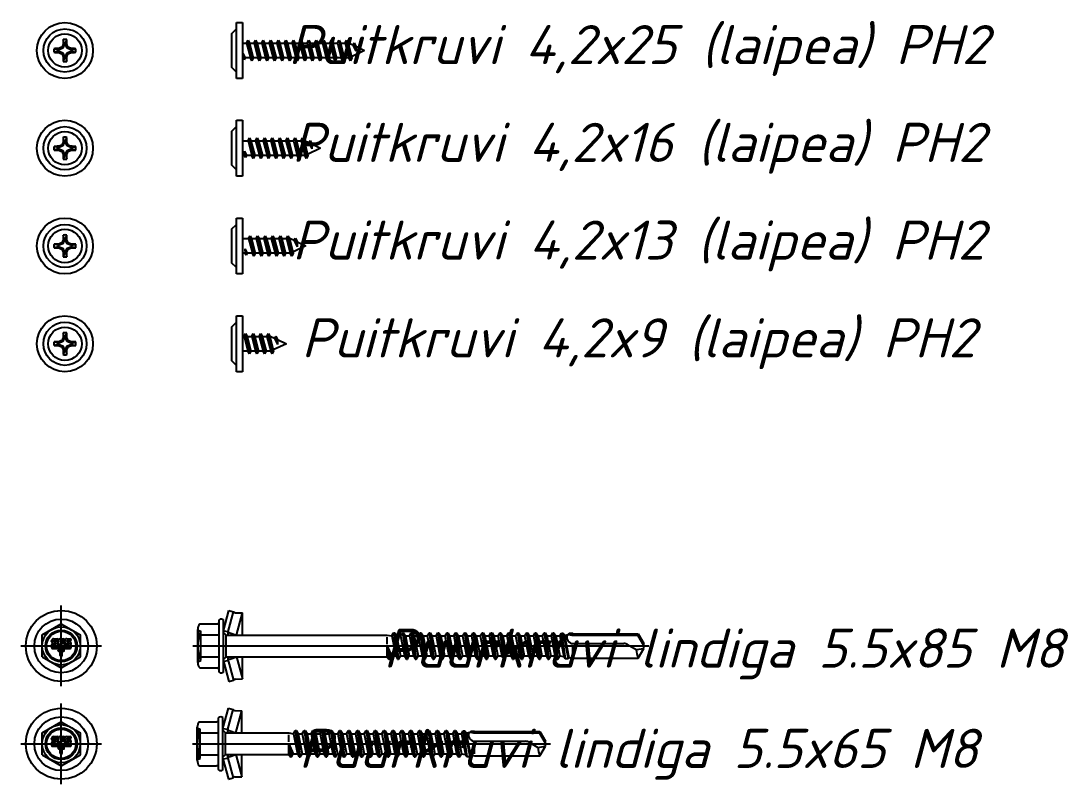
# Model space of a CAD drawing. Header units: millimetres. Extents: x -29692 to 34729, y -8412 to 43293.
# Drawn here: x -16573.2 to -16358.8, y 4057.5 to 4213.7 of the extents above; entities that cross this region are included whole.
import ezdxf

# ---------------------------------------------------------------- set-up
doc = ezdxf.new("R2010")
doc.units = ezdxf.units.MM
doc.layers.add('_0_004_Текст_01', color=7, linetype='Continuous', lineweight=18)
doc.styles.add('Malmerk_DZ_4', font='isocpeui.ttf', dxfattribs={"height": 4})

# ---------------------------------------------------------------- blocks, each defined once
blk = doc.blocks.new('Puurkruvi_lindiga_5.5x65_M8')
at = {"color": 0, "linetype": 'ByBlock', "lineweight": -2}
for p, q in [((0, 3.081652), (1.116905, 7.25)), ((1, 2.95), (2.082831, 6.991181)), ((1.116905, 7.25), (2.082831, 6.991181)), ((2.451882, 6.806118), (3.881704, 6.75)), ((2.669234, 2.225), (3.881704, 6.75)), ((3.881704, 2.197936), (3.881704, 6.75)), ((-4.85, 4.503332), (-1.3, 4.503332)), ((-0.9, -5.281207), (-0.9, 5.281207)), ((0, -5.281207), (0, 5.281207)), ((-5.25, -3.377499), (-5.25, 3.377499)), ((-5.25, 3.25), (-4.65, 3)), ((-4.85, 2.251666), (-1.1, 2.251666)), ((-4.65, -3), (-4.65, 3)), ((0, 3.081652), (1, 2.95)), ((0, -3.081652), (0, 3.081652)), ((0, 2.75), (0.552064, 2.197936)), ((0.552064, -2.197936), (0.552064, 2.197936)), ((0.552064, 2.197936), (13.51, 2.197936)), ((1, 2.197936), (1, 2.95)), ((1.30272, 2.673843), (2.669234, 2.225)), ((2.669234, 2.197936), (2.669234, 2.225)), ((13.51, 2.197936), (14.43763, 2.05)), ((14.43763, 2.05), (14.812908, 2.7)), ((14.812908, 2.7), (15.030133, 2.7)), ((14.812908, 2.7), (15.609867, -2.7)), ((15.030133, 2.7), (15.405411, 2.05)), ((15.030133, 2.7), (15.827092, -2.7)), ((16.24763, 2.05), (16.622908, 2.7)), ((16.622908, 2.7), (17.419867, -2.7)), ((16.622908, 2.7), (16.840133, 2.7)), ((16.840133, 2.7), (17.637092, -2.7)), ((16.840133, 2.7), (17.215411, 2.05)), ((18.05763, 2.05), (18.432908, 2.7)), ((18.432908, 2.7), (18.650133, 2.7)), ((18.432908, 2.7), (19.229867, -2.7)), ((18.650133, 2.7), (19.025411, 2.05)), ((18.650133, 2.7), (19.447092, -2.7)), ((19.86763, 2.05), (20.242908, 2.7)), ((20.242908, 2.7), (21.039867, -2.7)), ((20.242908, 2.7), (20.460133, 2.7)), ((20.460133, 2.7), (21.257092, -2.7)), ((20.460133, 2.7), (20.835411, 2.05)), ((21.67763, 2.05), (22.052908, 2.7)), ((22.052908, 2.7), (22.270133, 2.7)), ((22.052908, 2.7), (22.849867, -2.7)), ((22.270133, 2.7), (22.645411, 2.05)), ((22.270133, 2.7), (23.067092, -2.7)), ((23.48763, 2.05), (23.862908, 2.7)), ((23.862908, 2.7), (24.659867, -2.7)), ((23.862908, 2.7), (24.080133, 2.7)), ((24.080133, 2.7), (24.877092, -2.7)), ((24.080133, 2.7), (24.455411, 2.05)), ((25.29763, 2.05), (25.672908, 2.7)), ((25.672908, 2.7), (25.890133, 2.7)), ((25.672908, 2.7), (26.469867, -2.7)), ((25.890133, 2.7), (26.265411, 2.05)), ((25.890133, 2.7), (26.687092, -2.7)), ((27.10763, 2.05), (27.482908, 2.7)), ((27.482908, 2.7), (28.279867, -2.7)), ((27.482908, 2.7), (27.700133, 2.7)), ((27.700133, 2.7), (28.497092, -2.7)), ((27.700133, 2.7), (28.075411, 2.05)), ((28.91763, 2.05), (29.292908, 2.7)), ((29.292908, 2.7), (29.510133, 2.7)), ((29.292908, 2.7), (30.089867, -2.7)), ((29.510133, 2.7), (29.885411, 2.05)), ((29.510133, 2.7), (30.307092, -2.7)), ((30.72763, 2.05), (31.102908, 2.7)), ((31.102908, 2.7), (31.899867, -2.7)), ((31.102908, 2.7), (31.320133, 2.7)), ((31.320133, 2.7), (32.117092, -2.7)), ((31.320133, 2.7), (31.695411, 2.05)), ((32.53763, 2.05), (32.912908, 2.7)), ((32.912908, 2.7), (33.130133, 2.7)), ((32.912908, 2.7), (33.709867, -2.7)), ((33.130133, 2.7), (33.505411, 2.05)), ((33.130133, 2.7), (33.927092, -2.7)), ((34.34763, 2.05), (34.722908, 2.7)), ((34.722908, 2.7), (35.519867, -2.7)), ((34.722908, 2.7), (34.940133, 2.7)), ((34.940133, 2.7), (35.737092, -2.7)), ((34.940133, 2.7), (35.315411, 2.05)), ((36.15763, 2.05), (36.532908, 2.7)), ((36.532908, 2.7), (36.750133, 2.7)), ((36.532908, 2.7), (37.329867, -2.7)), ((36.750133, 2.7), (37.125411, 2.05)), ((36.750133, 2.7), (37.547092, -2.7)), ((37.96763, 2.05), (38.342908, 2.7)), ((38.342908, 2.7), (39.139867, -2.7)), ((38.342908, 2.7), (38.560133, 2.7)), ((38.560133, 2.7), (39.357092, -2.7)), ((38.560133, 2.7), (38.935411, 2.05)), ((39.77763, 2.05), (40.152908, 2.7)), ((40.152908, 2.7), (40.370133, 2.7)), ((40.152908, 2.7), (40.949867, -2.7)), ((40.370133, 2.7), (40.745411, 2.05)), ((40.370133, 2.7), (41.167092, -2.7)), ((41.58763, 2.05), (41.962908, 2.7)), ((41.962908, 2.7), (42.759867, -2.7)), ((41.962908, 2.7), (42.180133, 2.7)), ((42.180133, 2.7), (42.977092, -2.7)), ((42.180133, 2.7), (42.555411, 2.05)), ((43.39763, 2.05), (43.772908, 2.7)), ((43.772908, 2.7), (43.990133, 2.7)), ((43.772908, 2.7), (44.569867, -2.7)), ((43.990133, 2.7), (44.365411, 2.05)), ((43.990133, 2.7), (44.787092, -2.7)), ((45.20763, 2.05), (45.582908, 2.7)), ((45.582908, 2.7), (46.379867, -2.7)), ((45.582908, 2.7), (45.800133, 2.7)), ((45.800133, 2.7), (46.597092, -2.7)), ((45.800133, 2.7), (46.175411, 2.05)), ((47.01763, 2.05), (47.392908, 2.7)), ((47.392908, 2.7), (47.610133, 2.7)), ((47.392908, 2.7), (48.189867, -2.7)), ((47.610133, 2.7), (47.985411, 2.05)), ((47.610133, 2.7), (48.407092, -2.7)), ((48.826295, 2.056869), (49.16513, 2.64375)), ((49.16513, 2.64375), (49.511491, 2.64375)), ((49.16513, 2.64375), (49.882892, -2.5875)), ((49.511491, 2.64375), (49.765524, 2.203752)), ((49.511491, 2.64375), (50.507338, -2.5875)), ((49.765524, 2.203752), (50.582897, 2.331578)), ((49.765524, 2.203752), (50.649116, -2.341933)), ((50.582897, 2.331578), (50.730654, 2.5875)), ((50.582897, 2.331578), (51.257847, 2.2)), ((50.730654, 2.5875), (51.457847, 2.5875)), ((51.257847, 2.2), (64.700962, 2.2)), ((51.457847, 2.5875), (51.522799, 2.475)), ((51.522799, 2.475), (64.859733, 2.475)), ((64.700962, 2.2), (66, -0.05)), ((64.859733, 2.475), (66, 0.5)), ((-6.25, 0), (67, 0)), ((13.51, 0.4), (13.51, 1.797936)), ((13.51, -2.197936), (13.51, 0)), ((13.51, 0), (14.39237, -2.05)), ((13.51, 0), (14.017092, -2.7)), ((13.51, 0), (13.799867, -2.7)), ((14.43763, 2.05), (15.234589, -2.05)), ((15.405411, 2.05), (16.24763, 2.05)), ((15.405411, 2.05), (16.20237, -2.05)), ((16.24763, 2.05), (17.044589, -2.05)), ((17.215411, 2.05), (18.01237, -2.05)), ((17.215411, 2.05), (18.05763, 2.05)), ((18.05763, 2.05), (18.854589, -2.05)), ((19.025411, 2.05), (19.86763, 2.05)), ((19.025411, 2.05), (19.82237, -2.05)), ((19.86763, 2.05), (20.664589, -2.05)), ((20.835411, 2.05), (21.63237, -2.05)), ((20.835411, 2.05), (21.67763, 2.05)), ((21.67763, 2.05), (22.474589, -2.05)), ((22.645411, 2.05), (23.48763, 2.05)), ((22.645411, 2.05), (23.44237, -2.05)), ((23.48763, 2.05), (24.284589, -2.05)), ((24.455411, 2.05), (25.25237, -2.05)), ((24.455411, 2.05), (25.29763, 2.05)), ((25.29763, 2.05), (26.094589, -2.05)), ((26.265411, 2.05), (27.10763, 2.05)), ((26.265411, 2.05), (27.06237, -2.05)), ((27.10763, 2.05), (27.904589, -2.05)), ((28.075411, 2.05), (28.87237, -2.05)), ((28.075411, 2.05), (28.91763, 2.05)), ((28.91763, 2.05), (29.714589, -2.05)), ((29.885411, 2.05), (30.72763, 2.05)), ((29.885411, 2.05), (30.68237, -2.05)), ((30.72763, 2.05), (31.524589, -2.05)), ((31.695411, 2.05), (32.49237, -2.05)), ((31.695411, 2.05), (32.53763, 2.05)), ((32.53763, 2.05), (33.334589, -2.05)), ((33.505411, 2.05), (34.34763, 2.05)), ((33.505411, 2.05), (34.30237, -2.05)), ((34.34763, 2.05), (35.144589, -2.05)), ((35.315411, 2.05), (36.11237, -2.05)), ((35.315411, 2.05), (36.15763, 2.05)), ((36.15763, 2.05), (36.954589, -2.05)), ((37.125411, 2.05), (37.96763, 2.05)), ((37.125411, 2.05), (37.92237, -2.05)), ((37.96763, 2.05), (38.764589, -2.05)), ((38.935411, 2.05), (39.73237, -2.05)), ((38.935411, 2.05), (39.77763, 2.05)), ((39.77763, 2.05), (40.574589, -2.05)), ((40.745411, 2.05), (41.54237, -2.05)), ((40.745411, 2.05), (41.58763, 2.05)), ((41.58763, 2.05), (42.384589, -2.05)), ((42.555411, 2.05), (43.35237, -2.05)), ((42.555411, 2.05), (43.39763, 2.05)), ((43.39763, 2.05), (44.194589, -2.05)), ((44.365411, 2.05), (45.16237, -2.05)), ((44.365411, 2.05), (45.20763, 2.05)), ((45.20763, 2.05), (46.004589, -2.05)), ((46.175411, 2.05), (47.01763, 2.05)), ((46.175411, 2.05), (46.97237, -2.05)), ((47.01763, 2.05), (47.814589, -2.05)), ((47.985411, 2.05), (48.78237, -2.05)), ((47.985411, 2.05), (48.78237, 2.05)), ((48.78237, 2.05), (48.826295, 2.056869)), ((48.826295, 2.056869), (49.650994, -2.185841)), ((51.5, 0.5), (61.900168, 0.5)), ((51.5, -2.075), (51.5, 0.1)), ((62.650168, 0.299038), (64.45734, -0.744333)), ((66, -0.5), (66, 0.5)), ((14.017092, -2.7), (14.39237, -2.05)), ((14.39237, -2.05), (15.234589, -2.05)), ((15.234589, -2.05), (15.609867, -2.7)), ((15.827092, -2.7), (16.20237, -2.05)), ((16.20237, -2.05), (17.044589, -2.05)), ((17.044589, -2.05), (17.419867, -2.7)), ((17.637092, -2.7), (18.01237, -2.05)), ((18.01237, -2.05), (18.854589, -2.05)), ((18.854589, -2.05), (19.229867, -2.7)), ((19.447092, -2.7), (19.82237, -2.05)), ((19.82237, -2.05), (20.664589, -2.05)), ((20.664589, -2.05), (21.039867, -2.7)), ((21.257092, -2.7), (21.63237, -2.05)), ((21.63237, -2.05), (22.474589, -2.05)), ((22.474589, -2.05), (22.849867, -2.7)), ((23.067092, -2.7), (23.44237, -2.05)), ((23.44237, -2.05), (24.284589, -2.05)), ((24.284589, -2.05), (24.659867, -2.7)), ((24.877092, -2.7), (25.25237, -2.05)), ((25.25237, -2.05), (26.094589, -2.05)), ((26.094589, -2.05), (26.469867, -2.7)), ((26.687092, -2.7), (27.06237, -2.05)), ((27.06237, -2.05), (27.904589, -2.05)), ((27.904589, -2.05), (28.279867, -2.7)), ((28.497092, -2.7), (28.87237, -2.05)), ((28.87237, -2.05), (29.714589, -2.05)), ((29.714589, -2.05), (30.089867, -2.7)), ((30.307092, -2.7), (30.68237, -2.05)), ((30.68237, -2.05), (31.524589, -2.05)), ((31.524589, -2.05), (31.899867, -2.7)), ((32.117092, -2.7), (32.49237, -2.05)), ((32.49237, -2.05), (33.334589, -2.05)), ((33.334589, -2.05), (33.709867, -2.7)), ((33.927092, -2.7), (34.30237, -2.05)), ((34.30237, -2.05), (35.144589, -2.05)), ((35.144589, -2.05), (35.519867, -2.7)), ((35.737092, -2.7), (36.11237, -2.05)), ((36.11237, -2.05), (36.954589, -2.05)), ((36.954589, -2.05), (37.329867, -2.7)), ((37.547092, -2.7), (37.92237, -2.05)), ((37.92237, -2.05), (38.764589, -2.05)), ((38.764589, -2.05), (39.139867, -2.7)), ((39.357092, -2.7), (39.73237, -2.05)), ((39.73237, -2.05), (40.574589, -2.05)), ((40.574589, -2.05), (40.949867, -2.7)), ((41.167092, -2.7), (41.54237, -2.05)), ((41.54237, -2.05), (42.384589, -2.05)), ((42.384589, -2.05), (42.759867, -2.7)), ((42.977092, -2.7), (43.35237, -2.05)), ((43.35237, -2.05), (44.194589, -2.05)), ((44.194589, -2.05), (44.569867, -2.7)), ((44.787092, -2.7), (45.16237, -2.05)), ((45.16237, -2.05), (46.004589, -2.05)), ((46.004589, -2.05), (46.379867, -2.7)), ((46.597092, -2.7), (46.97237, -2.05)), ((46.97237, -2.05), (47.814589, -2.05)), ((47.814589, -2.05), (48.189867, -2.7)), ((48.407092, -2.7), (48.78237, -2.05)), ((48.78237, -2.05), (49.650994, -2.185841)), ((64.45734, -0.744333), (66, -0.5)), ((64.859733, -2.475), (66, -0.5)), ((-5.25, -3.25), (-4.65, -3)), ((-4.85, -2.251666), (-1.1, -2.251666)), ((0, -2.75), (0.552064, -2.197936)), ((0, -3.081652), (1, -2.95)), ((0, -3.081652), (1.116905, -7.25)), ((0.552064, -2.197936), (13.51, -2.197936)), ((1, -2.95), (1, -2.197936)), ((1, -2.95), (2.082831, -6.991181)), ((1.30272, -2.673843), (2.669234, -2.225)), ((2.669234, -2.225), (2.669234, -2.197936)), ((2.669234, -2.225), (3.881704, -6.75)), ((3.881704, -6.75), (3.881704, -2.197936)), ((13.51, -2.197936), (13.799867, -2.7)), ((13.799867, -2.7), (14.017092, -2.7)), ((15.609867, -2.7), (15.827092, -2.7)), ((17.419867, -2.7), (17.637092, -2.7)), ((19.229867, -2.7), (19.447092, -2.7)), ((21.039867, -2.7), (21.257092, -2.7)), ((22.849867, -2.7), (23.067092, -2.7)), ((24.659867, -2.7), (24.877092, -2.7)), ((26.469867, -2.7), (26.687092, -2.7)), ((28.279867, -2.7), (28.497092, -2.7)), ((30.089867, -2.7), (30.307092, -2.7)), ((31.899867, -2.7), (32.117092, -2.7)), ((33.709867, -2.7), (33.927092, -2.7)), ((35.519867, -2.7), (35.737092, -2.7)), ((37.329867, -2.7), (37.547092, -2.7)), ((39.139867, -2.7), (39.357092, -2.7)), ((40.949867, -2.7), (41.167092, -2.7)), ((42.759867, -2.7), (42.977092, -2.7)), ((44.569867, -2.7), (44.787092, -2.7)), ((46.379867, -2.7), (46.597092, -2.7)), ((48.189867, -2.7), (48.407092, -2.7)), ((49.650994, -2.185841), (49.882892, -2.5875)), ((49.882892, -2.5875), (50.507338, -2.5875)), ((50.507338, -2.5875), (50.649116, -2.341933)), ((50.649116, -2.341933), (51.5, -2.475)), ((51.5, -2.475), (64.859733, -2.475)), ((-4.85, -4.503332), (-1.3, -4.503332)), ((1.116905, -7.25), (2.082831, -6.991181)), ((2.451882, -6.806118), (3.881704, -6.75))]:
    blk.add_line(p, q, dxfattribs=at)
for centre, radius, start, end in [((2.471491, 7.305733), 0.5, 218.984114, 267.752392), ((-3.465625, 3.377499), 1.784375, 140.880514, 219.119486), ((-1.3, 4.903332), 0.4, 270, 0), ((-0.8, 5.281207), 0.1, 127.49525, 180), ((-0.45, 4.825), 0.675, 52.50475, 127.49525), ((-0.1, 5.281207), 0.1, 0, 52.50475), ((1.2875, 0), 6.5375, 159.853416, 200.146584), ((-1.1, 2.451666), 0.2, 270, 0), ((1.458748, 3.148875), 0.5, 203.437393, 251.816796), ((51.5, 1.75), 1.25, 153.926138, 270), ((61.900168, -1), 1.5, 60, 90), ((68.08677, -0.812577), 3.630072, 178.922807, 207.255472), ((-3.465625, -3.377499), 1.784375, 140.880514, 219.119486), ((-1.1, -2.451666), 0.2, 0, 90), ((1.458748, -3.148875), 0.5, 108.183204, 156.562607), ((-1.3, -4.903332), 0.4, 0, 90), ((-0.8, -5.281207), 0.1, 180, 232.50475), ((-0.45, -4.825), 0.675, 232.50475, 307.49525), ((-0.1, -5.281207), 0.1, 307.49525, 0), ((2.471491, -7.305733), 0.5, 92.247608, 141.015886)]:
    blk.add_arc(centre, radius, start, end, dxfattribs=at)
blk = doc.blocks.new('Puurkruvi_lindiga_5.5x85_M8')
at = {"color": 0, "linetype": 'ByBlock', "lineweight": -2}
for p, q in [((-3.881704, 3.081652), (-2.764799, 7.25)), ((-2.881704, 2.95), (-1.798873, 6.991181)), ((-2.764799, 7.25), (-1.798873, 6.991181)), ((-1.429822, 6.806118), (0, 6.75)), ((-1.21247, 2.225), (0, 6.75)), ((0, 2.197936), (0, 6.75)), ((-8.731704, 4.503332), (-5.181704, 4.503332)), ((-4.781704, -5.281207), (-4.781704, 5.281207)), ((-3.881704, -5.281207), (-3.881704, 5.281207)), ((-9.131704, -3.377499), (-9.131704, 3.377499)), ((-9.131704, 3.25), (-8.531704, 3)), ((-8.731704, 2.251666), (-4.981704, 2.251666)), ((-8.531704, -3), (-8.531704, 3)), ((-3.881704, 3.081652), (-2.881704, 2.95)), ((-3.881704, -3.081652), (-3.881704, 3.081652)), ((-3.881704, 2.75), (-3.32964, 2.197936)), ((-3.32964, -2.197936), (-3.32964, 2.197936)), ((-3.32964, 2.197936), (29.628296, 2.197936)), ((-2.881704, 2.197936), (-2.881704, 2.95)), ((-2.578984, 2.673843), (-1.21247, 2.225)), ((-1.21247, 2.197936), (-1.21247, 2.225)), ((29.628296, 2.197936), (30.555926, 2.05)), ((30.555926, 2.05), (30.931204, 2.7)), ((30.931204, 2.7), (31.148429, 2.7)), ((30.931204, 2.7), (31.728163, -2.7)), ((31.148429, 2.7), (31.523707, 2.05)), ((31.148429, 2.7), (31.945388, -2.7)), ((32.365926, 2.05), (32.741204, 2.7)), ((32.741204, 2.7), (33.538163, -2.7)), ((32.741204, 2.7), (32.958429, 2.7)), ((32.958429, 2.7), (33.755388, -2.7)), ((32.958429, 2.7), (33.333707, 2.05)), ((34.175926, 2.05), (34.551204, 2.7)), ((34.551204, 2.7), (34.768429, 2.7)), ((34.551204, 2.7), (35.348163, -2.7)), ((34.768429, 2.7), (35.143707, 2.05)), ((34.768429, 2.7), (35.565388, -2.7)), ((35.985926, 2.05), (36.361204, 2.7)), ((36.361204, 2.7), (37.158163, -2.7)), ((36.361204, 2.7), (36.578429, 2.7)), ((36.578429, 2.7), (37.375388, -2.7)), ((36.578429, 2.7), (36.953707, 2.05)), ((37.795926, 2.05), (38.171204, 2.7)), ((38.171204, 2.7), (38.388429, 2.7)), ((38.171204, 2.7), (38.968163, -2.7)), ((38.388429, 2.7), (38.763707, 2.05)), ((38.388429, 2.7), (39.185388, -2.7)), ((39.605926, 2.05), (39.981204, 2.7)), ((39.981204, 2.7), (40.778163, -2.7)), ((39.981204, 2.7), (40.198429, 2.7)), ((40.198429, 2.7), (40.995388, -2.7)), ((40.198429, 2.7), (40.573707, 2.05)), ((41.415926, 2.05), (41.791204, 2.7)), ((41.791204, 2.7), (42.008429, 2.7)), ((41.791204, 2.7), (42.588163, -2.7)), ((42.008429, 2.7), (42.383707, 2.05)), ((42.008429, 2.7), (42.805388, -2.7)), ((43.225926, 2.05), (43.601204, 2.7)), ((43.601204, 2.7), (44.398163, -2.7)), ((43.601204, 2.7), (43.818429, 2.7)), ((43.818429, 2.7), (44.615388, -2.7)), ((43.818429, 2.7), (44.193707, 2.05)), ((45.035926, 2.05), (45.411204, 2.7)), ((45.411204, 2.7), (45.628429, 2.7)), ((45.411204, 2.7), (46.208163, -2.7)), ((45.628429, 2.7), (46.003707, 2.05)), ((45.628429, 2.7), (46.425388, -2.7)), ((46.845926, 2.05), (47.221204, 2.7)), ((47.221204, 2.7), (48.018163, -2.7)), ((47.221204, 2.7), (47.438429, 2.7)), ((47.438429, 2.7), (48.235388, -2.7)), ((47.438429, 2.7), (47.813707, 2.05)), ((48.655926, 2.05), (49.031204, 2.7)), ((49.031204, 2.7), (49.248429, 2.7)), ((49.031204, 2.7), (49.828163, -2.7)), ((49.248429, 2.7), (49.623707, 2.05)), ((49.248429, 2.7), (50.045388, -2.7)), ((50.465926, 2.05), (50.841204, 2.7)), ((50.841204, 2.7), (51.638163, -2.7)), ((50.841204, 2.7), (51.058429, 2.7)), ((51.058429, 2.7), (51.855388, -2.7)), ((51.058429, 2.7), (51.433707, 2.05)), ((52.275926, 2.05), (52.651204, 2.7)), ((52.651204, 2.7), (52.868429, 2.7)), ((52.651204, 2.7), (53.448163, -2.7)), ((52.868429, 2.7), (53.243707, 2.05)), ((52.868429, 2.7), (53.665388, -2.7)), ((54.085926, 2.05), (54.461204, 2.7)), ((54.461204, 2.7), (55.258163, -2.7)), ((54.461204, 2.7), (54.678429, 2.7)), ((54.678429, 2.7), (55.475388, -2.7)), ((54.678429, 2.7), (55.053707, 2.05)), ((55.895926, 2.05), (56.271204, 2.7)), ((56.271204, 2.7), (56.488429, 2.7)), ((56.271204, 2.7), (57.068163, -2.7)), ((56.488429, 2.7), (56.863707, 2.05)), ((56.488429, 2.7), (57.285388, -2.7)), ((57.705926, 2.05), (58.081204, 2.7)), ((58.081204, 2.7), (58.878163, -2.7)), ((58.081204, 2.7), (58.298429, 2.7)), ((58.298429, 2.7), (59.095388, -2.7)), ((58.298429, 2.7), (58.673707, 2.05)), ((59.515926, 2.05), (59.891204, 2.7)), ((59.891204, 2.7), (60.108429, 2.7)), ((59.891204, 2.7), (60.688163, -2.7)), ((60.108429, 2.7), (60.483707, 2.05)), ((60.108429, 2.7), (60.905388, -2.7)), ((61.325926, 2.05), (61.701204, 2.7)), ((61.701204, 2.7), (62.498163, -2.7)), ((61.701204, 2.7), (61.918429, 2.7)), ((61.918429, 2.7), (62.715388, -2.7)), ((61.918429, 2.7), (62.293707, 2.05)), ((63.135926, 2.05), (63.511204, 2.7)), ((63.511204, 2.7), (63.728429, 2.7)), ((63.511204, 2.7), (64.308163, -2.7)), ((63.728429, 2.7), (64.103707, 2.05)), ((63.728429, 2.7), (64.525388, -2.7)), ((64.944591, 2.056869), (65.283426, 2.64375)), ((65.283426, 2.64375), (65.629787, 2.64375)), ((65.283426, 2.64375), (66.001188, -2.5875)), ((65.629787, 2.64375), (65.88382, 2.203752)), ((65.629787, 2.64375), (66.625634, -2.5875)), ((65.88382, 2.203752), (66.701193, 2.331578)), ((65.88382, 2.203752), (66.767412, -2.341933)), ((66.701193, 2.331578), (66.84895, 2.5875)), ((66.701193, 2.331578), (67.376143, 2.2)), ((66.84895, 2.5875), (67.576143, 2.5875)), ((67.376143, 2.2), (80.819258, 2.2)), ((67.576143, 2.5875), (67.641095, 2.475)), ((67.641095, 2.475), (80.978029, 2.475)), ((80.819258, 2.2), (82.118296, -0.05)), ((80.978029, 2.475), (82.118296, 0.5)), ((-10.131704, 0), (83.118296, 0)), ((29.628296, 0.4), (29.628296, 1.797936)), ((29.628296, -2.197936), (29.628296, 0)), ((29.628296, 0), (30.510666, -2.05)), ((29.628296, 0), (30.135388, -2.7)), ((29.628296, 0), (29.918163, -2.7)), ((30.555926, 2.05), (31.352885, -2.05)), ((31.523707, 2.05), (32.365926, 2.05)), ((31.523707, 2.05), (32.320666, -2.05)), ((32.365926, 2.05), (33.162885, -2.05)), ((33.333707, 2.05), (34.130666, -2.05)), ((33.333707, 2.05), (34.175926, 2.05)), ((34.175926, 2.05), (34.972885, -2.05)), ((35.143707, 2.05), (35.985926, 2.05)), ((35.143707, 2.05), (35.940666, -2.05)), ((35.985926, 2.05), (36.782885, -2.05)), ((36.953707, 2.05), (37.750666, -2.05)), ((36.953707, 2.05), (37.795926, 2.05)), ((37.795926, 2.05), (38.592885, -2.05)), ((38.763707, 2.05), (39.605926, 2.05)), ((38.763707, 2.05), (39.560666, -2.05)), ((39.605926, 2.05), (40.402885, -2.05)), ((40.573707, 2.05), (41.370666, -2.05)), ((40.573707, 2.05), (41.415926, 2.05)), ((41.415926, 2.05), (42.212885, -2.05)), ((42.383707, 2.05), (43.225926, 2.05)), ((42.383707, 2.05), (43.180666, -2.05)), ((43.225926, 2.05), (44.022885, -2.05)), ((44.193707, 2.05), (44.990666, -2.05)), ((44.193707, 2.05), (45.035926, 2.05)), ((45.035926, 2.05), (45.832885, -2.05)), ((46.003707, 2.05), (46.845926, 2.05)), ((46.003707, 2.05), (46.800666, -2.05)), ((46.845926, 2.05), (47.642885, -2.05)), ((47.813707, 2.05), (48.610666, -2.05)), ((47.813707, 2.05), (48.655926, 2.05)), ((48.655926, 2.05), (49.452885, -2.05)), ((49.623707, 2.05), (50.465926, 2.05)), ((49.623707, 2.05), (50.420666, -2.05)), ((50.465926, 2.05), (51.262885, -2.05)), ((51.433707, 2.05), (52.230666, -2.05)), ((51.433707, 2.05), (52.275926, 2.05)), ((52.275926, 2.05), (53.072885, -2.05)), ((53.243707, 2.05), (54.085926, 2.05)), ((53.243707, 2.05), (54.040666, -2.05)), ((54.085926, 2.05), (54.882885, -2.05)), ((55.053707, 2.05), (55.850666, -2.05)), ((55.053707, 2.05), (55.895926, 2.05)), ((55.895926, 2.05), (56.692885, -2.05)), ((56.863707, 2.05), (57.660666, -2.05)), ((56.863707, 2.05), (57.705926, 2.05)), ((57.705926, 2.05), (58.502885, -2.05)), ((58.673707, 2.05), (59.470666, -2.05)), ((58.673707, 2.05), (59.515926, 2.05)), ((59.515926, 2.05), (60.312885, -2.05)), ((60.483707, 2.05), (61.280666, -2.05)), ((60.483707, 2.05), (61.325926, 2.05)), ((61.325926, 2.05), (62.122885, -2.05)), ((62.293707, 2.05), (63.135926, 2.05)), ((62.293707, 2.05), (63.090666, -2.05)), ((63.135926, 2.05), (63.932885, -2.05)), ((64.103707, 2.05), (64.900666, -2.05)), ((64.103707, 2.05), (64.900666, 2.05)), ((64.900666, 2.05), (64.944591, 2.056869)), ((64.944591, 2.056869), (65.76929, -2.185841)), ((67.618296, 0.5), (78.018464, 0.5)), ((67.618296, -2.075), (67.618296, 0.1)), ((78.768464, 0.299038), (80.575636, -0.744333)), ((82.118296, -0.5), (82.118296, 0.5)), ((30.135388, -2.7), (30.510666, -2.05)), ((30.510666, -2.05), (31.352885, -2.05)), ((31.352885, -2.05), (31.728163, -2.7)), ((31.945388, -2.7), (32.320666, -2.05)), ((32.320666, -2.05), (33.162885, -2.05)), ((33.162885, -2.05), (33.538163, -2.7)), ((33.755388, -2.7), (34.130666, -2.05)), ((34.130666, -2.05), (34.972885, -2.05)), ((34.972885, -2.05), (35.348163, -2.7)), ((35.565388, -2.7), (35.940666, -2.05)), ((35.940666, -2.05), (36.782885, -2.05)), ((36.782885, -2.05), (37.158163, -2.7)), ((37.375388, -2.7), (37.750666, -2.05)), ((37.750666, -2.05), (38.592885, -2.05)), ((38.592885, -2.05), (38.968163, -2.7)), ((39.185388, -2.7), (39.560666, -2.05)), ((39.560666, -2.05), (40.402885, -2.05)), ((40.402885, -2.05), (40.778163, -2.7)), ((40.995388, -2.7), (41.370666, -2.05)), ((41.370666, -2.05), (42.212885, -2.05)), ((42.212885, -2.05), (42.588163, -2.7)), ((42.805388, -2.7), (43.180666, -2.05)), ((43.180666, -2.05), (44.022885, -2.05)), ((44.022885, -2.05), (44.398163, -2.7)), ((44.615388, -2.7), (44.990666, -2.05)), ((44.990666, -2.05), (45.832885, -2.05)), ((45.832885, -2.05), (46.208163, -2.7)), ((46.425388, -2.7), (46.800666, -2.05)), ((46.800666, -2.05), (47.642885, -2.05)), ((47.642885, -2.05), (48.018163, -2.7)), ((48.235388, -2.7), (48.610666, -2.05)), ((48.610666, -2.05), (49.452885, -2.05)), ((49.452885, -2.05), (49.828163, -2.7)), ((50.045388, -2.7), (50.420666, -2.05)), ((50.420666, -2.05), (51.262885, -2.05)), ((51.262885, -2.05), (51.638163, -2.7)), ((51.855388, -2.7), (52.230666, -2.05)), ((52.230666, -2.05), (53.072885, -2.05)), ((53.072885, -2.05), (53.448163, -2.7)), ((53.665388, -2.7), (54.040666, -2.05)), ((54.040666, -2.05), (54.882885, -2.05)), ((54.882885, -2.05), (55.258163, -2.7)), ((55.475388, -2.7), (55.850666, -2.05)), ((55.850666, -2.05), (56.692885, -2.05)), ((56.692885, -2.05), (57.068163, -2.7)), ((57.285388, -2.7), (57.660666, -2.05)), ((57.660666, -2.05), (58.502885, -2.05)), ((58.502885, -2.05), (58.878163, -2.7)), ((59.095388, -2.7), (59.470666, -2.05)), ((59.470666, -2.05), (60.312885, -2.05)), ((60.312885, -2.05), (60.688163, -2.7)), ((60.905388, -2.7), (61.280666, -2.05)), ((61.280666, -2.05), (62.122885, -2.05)), ((62.122885, -2.05), (62.498163, -2.7)), ((62.715388, -2.7), (63.090666, -2.05)), ((63.090666, -2.05), (63.932885, -2.05)), ((63.932885, -2.05), (64.308163, -2.7)), ((64.525388, -2.7), (64.900666, -2.05)), ((64.900666, -2.05), (65.76929, -2.185841)), ((80.575636, -0.744333), (82.118296, -0.5)), ((80.978029, -2.475), (82.118296, -0.5)), ((-9.131704, -3.25), (-8.531704, -3)), ((-8.731704, -2.251666), (-4.981704, -2.251666)), ((-3.881704, -2.75), (-3.32964, -2.197936)), ((-3.881704, -3.081652), (-2.881704, -2.95)), ((-3.881704, -3.081652), (-2.764799, -7.25)), ((-3.32964, -2.197936), (29.628296, -2.197936)), ((-2.881704, -2.95), (-2.881704, -2.197936)), ((-2.881704, -2.95), (-1.798873, -6.991181)), ((-2.578984, -2.673843), (-1.21247, -2.225)), ((-1.21247, -2.225), (-1.21247, -2.197936)), ((-1.21247, -2.225), (0, -6.75)), ((0, -6.75), (0, -2.197936)), ((29.628296, -2.197936), (29.918163, -2.7)), ((29.918163, -2.7), (30.135388, -2.7)), ((31.728163, -2.7), (31.945388, -2.7)), ((33.538163, -2.7), (33.755388, -2.7)), ((35.348163, -2.7), (35.565388, -2.7)), ((37.158163, -2.7), (37.375388, -2.7)), ((38.968163, -2.7), (39.185388, -2.7)), ((40.778163, -2.7), (40.995388, -2.7)), ((42.588163, -2.7), (42.805388, -2.7)), ((44.398163, -2.7), (44.615388, -2.7)), ((46.208163, -2.7), (46.425388, -2.7)), ((48.018163, -2.7), (48.235388, -2.7)), ((49.828163, -2.7), (50.045388, -2.7)), ((51.638163, -2.7), (51.855388, -2.7)), ((53.448163, -2.7), (53.665388, -2.7)), ((55.258163, -2.7), (55.475388, -2.7)), ((57.068163, -2.7), (57.285388, -2.7)), ((58.878163, -2.7), (59.095388, -2.7)), ((60.688163, -2.7), (60.905388, -2.7)), ((62.498163, -2.7), (62.715388, -2.7)), ((64.308163, -2.7), (64.525388, -2.7)), ((65.76929, -2.185841), (66.001188, -2.5875)), ((66.001188, -2.5875), (66.625634, -2.5875)), ((66.625634, -2.5875), (66.767412, -2.341933)), ((66.767412, -2.341933), (67.618296, -2.475)), ((67.618296, -2.475), (80.978029, -2.475)), ((-8.731704, -4.503332), (-5.181704, -4.503332)), ((-2.764799, -7.25), (-1.798873, -6.991181)), ((-1.429822, -6.806118), (0, -6.75))]:
    blk.add_line(p, q, dxfattribs=at)
for centre, radius, start, end in [((-1.410213, 7.305733), 0.5, 218.984114, 267.752392), ((-7.347329, 3.377499), 1.784375, 140.880514, 219.119486), ((-5.181704, 4.903332), 0.4, 270, 0), ((-4.681704, 5.281207), 0.1, 127.49525, 180), ((-4.331704, 4.825), 0.675, 52.50475, 127.49525), ((-3.981704, 5.281207), 0.1, 0, 52.50475), ((-2.594204, 0), 6.5375, 159.853416, 200.146584), ((-4.981704, 2.451666), 0.2, 270, 0), ((-2.422956, 3.148875), 0.5, 203.437393, 251.816796), ((67.618296, 1.75), 1.25, 153.926138, 270), ((78.018464, -1), 1.5, 60, 90), ((84.205066, -0.812577), 3.630072, 178.922807, 207.255472), ((-7.347329, -3.377499), 1.784375, 140.880514, 219.119486), ((-4.981704, -2.451666), 0.2, 0, 90), ((-2.422956, -3.148875), 0.5, 108.183204, 156.562607), ((-5.181704, -4.903332), 0.4, 0, 90), ((-4.681704, -5.281207), 0.1, 180, 232.50475), ((-4.331704, -4.825), 0.675, 232.50475, 307.49525), ((-3.981704, -5.281207), 0.1, 307.49525, 0), ((-1.410213, -7.305733), 0.5, 92.247608, 141.015886)]:
    blk.add_arc(centre, radius, start, end, dxfattribs=at)
blk = doc.blocks.new('Puitkruvi_4.2x9_laipea')
at = {"color": 0, "linetype": 'ByBlock', "lineweight": -2}
for p, q in [((-2.2, 3.42), (-1.2, 4.42)), ((-1.2, 5.72), (0, 5.72)), ((-1.2, -5.72), (-1.2, 5.72)), ((0, 5.72), (0, -5.72)), ((-2.2, 3.42), (-2.2, -3.42)), ((0, 1.5), (0.36, 1.5)), ((0.36, 1.5), (0.66, 2.1)), ((0.36, 1.5), (1.13, -1.5)), ((0.66, 2.1), (0.96, 1.5)), ((0.66, 2.1), (1.43, -2.1)), ((0.96, 1.5), (1.91, 1.5)), ((0.96, 1.5), (1.73, -1.5)), ((1.91, 1.5), (2.21, 2.1)), ((1.91, 1.5), (2.68, -1.5)), ((2.21, 2.1), (2.51, 1.5)), ((2.21, 2.1), (2.98, -2.1)), ((2.51, 1.5), (3.46, 1.5)), ((2.51, 1.5), (3.28, -1.5)), ((3.46, 1.5), (3.76, 2.1)), ((3.46, 1.5), (4.23, -1.5)), ((3.76, 2.1), (4.06, 1.5)), ((3.76, 2.1), (4.53, -2.1)), ((4.06, 1.5), (5.01, 1.5)), ((4.06, 1.5), (4.83, -1.5)), ((5.01, 1.5), (5.31, 2.1)), ((5.01, 1.5), (5.78, -1.5)), ((5.31, 2.1), (5.61, 1.5)), ((5.31, 2.1), (6.08, -2.1)), ((5.61, 1.5), (5.83, 1.5)), ((5.61, 1.5), (6.38, -1.5)), ((5.83, 1.5), (6.56, 1.16)), ((9, 0), (6.32, -1.27)), ((6.56, 1.15), (6.86, 1.57)), ((6.56, 1.15), (7.21, -0.15)), ((6.86, 1.57), (7.17, 0.87)), ((6.86, 1.57), (7.21, -0.15)), ((7.17, 0.87), (9, 0)), ((7.17, 0.87), (7.21, -0.15)), ((1.13, -1.5), (0, -1.5)), ((1.43, -2.1), (1.13, -1.5)), ((1.73, -1.5), (1.43, -2.1)), ((2.68, -1.5), (1.73, -1.5)), ((2.98, -2.1), (2.68, -1.5)), ((3.28, -1.5), (2.98, -2.1)), ((4.23, -1.5), (3.28, -1.5)), ((4.53, -2.1), (4.23, -1.5)), ((4.83, -1.5), (4.53, -2.1)), ((5.78, -1.5), (4.83, -1.5)), ((6.08, -2.1), (5.78, -1.5)), ((6.38, -1.5), (6.08, -2.1)), ((-1.2, -4.42), (-2.2, -3.42)), ((0, -5.72), (-1.2, -5.72))]:
    blk.add_line(p, q, dxfattribs=at)
blk = doc.blocks.new('Puitkruvi_4.2x13_laipea')
at = {"color": 0, "linetype": 'ByBlock', "lineweight": -2}
for p, q in [((-2.2, 3.42), (-1.2, 4.42)), ((-1.2, 5.72), (0, 5.72)), ((-1.2, -5.72), (-1.2, 5.72)), ((0, 5.72), (0, -5.72)), ((-2.2, 3.42), (-2.2, -3.42)), ((0, 1.5), (1.26, 1.5)), ((1.26, 1.5), (1.56, 2.1)), ((1.26, 1.5), (2.03, -1.5)), ((1.56, 2.1), (1.86, 1.5)), ((1.56, 2.1), (2.33, -2.1)), ((1.86, 1.5), (2.81, 1.5)), ((1.86, 1.5), (2.63, -1.5)), ((2.81, 1.5), (3.11, 2.1)), ((2.81, 1.5), (3.58, -1.5)), ((3.11, 2.1), (3.41, 1.5)), ((3.11, 2.1), (3.88, -2.1)), ((3.41, 1.5), (4.36, 1.5)), ((3.41, 1.5), (4.18, -1.5)), ((4.36, 1.5), (4.66, 2.1)), ((4.36, 1.5), (5.13, -1.5)), ((4.66, 2.1), (4.96, 1.5)), ((4.66, 2.1), (5.43, -2.1)), ((4.96, 1.5), (5.91, 1.5)), ((4.96, 1.5), (5.73, -1.5)), ((5.91, 1.5), (6.21, 2.1)), ((5.91, 1.5), (6.68, -1.5)), ((6.21, 2.1), (6.51, 1.5)), ((6.21, 2.1), (6.98, -2.1)), ((6.51, 1.5), (7.46, 1.5)), ((6.51, 1.5), (7.28, -1.5)), ((7.46, 1.5), (7.76, 2.1)), ((7.46, 1.5), (8.23, -1.5)), ((7.76, 2.1), (8.06, 1.5)), ((7.76, 2.1), (8.53, -2.1)), ((8.06, 1.5), (9.01, 1.5)), ((8.06, 1.5), (8.83, -1.5)), ((9.01, 1.5), (9.31, 2.1)), ((9.01, 1.5), (9.78, -1.5)), ((9.31, 2.1), (9.61, 1.5)), ((9.31, 2.1), (10.08, -2.1)), ((9.61, 1.5), (9.83, 1.5)), ((9.61, 1.5), (10.38, -1.5)), ((9.83, 1.5), (10.56, 1.16)), ((13, 0), (10.32, -1.27)), ((10.56, 1.15), (10.86, 1.57)), ((10.56, 1.15), (11.21, -0.15)), ((10.86, 1.57), (11.17, 0.87)), ((10.86, 1.57), (11.21, -0.15)), ((11.17, 0.87), (13, 0)), ((11.17, 0.87), (11.21, -0.15)), ((0.55, -1.5), (0, -1.5)), ((0.5, -0.6), (0.55, -1.5)), ((0.5, -0.6), (0.94, -1.5)), ((0.5, -0.6), (0.74, -1.9)), ((0.74, -1.9), (0.55, -1.5)), ((0.94, -1.5), (0.74, -1.9)), ((2.03, -1.5), (0.94, -1.5)), ((2.33, -2.1), (2.03, -1.5)), ((2.63, -1.5), (2.33, -2.1)), ((3.58, -1.5), (2.63, -1.5)), ((3.88, -2.1), (3.58, -1.5)), ((4.18, -1.5), (3.88, -2.1)), ((5.13, -1.5), (4.18, -1.5)), ((5.43, -2.1), (5.13, -1.5)), ((5.73, -1.5), (5.43, -2.1)), ((6.68, -1.5), (5.73, -1.5)), ((6.98, -2.1), (6.68, -1.5)), ((7.28, -1.5), (6.98, -2.1)), ((8.23, -1.5), (7.28, -1.5)), ((8.53, -2.1), (8.23, -1.5)), ((8.83, -1.5), (8.53, -2.1)), ((9.78, -1.5), (8.83, -1.5)), ((10.08, -2.1), (9.78, -1.5)), ((10.38, -1.5), (10.08, -2.1)), ((-1.2, -4.42), (-2.2, -3.42)), ((0, -5.72), (-1.2, -5.72))]:
    blk.add_line(p, q, dxfattribs=at)
blk = doc.blocks.new('Puitkruvi_4.2x16_laipea')
at = {"color": 0, "linetype": 'ByBlock', "lineweight": -2}
for p, q in [((-2.2, 3.42), (-1.2, 4.42)), ((-1.2, 5.72), (0, 5.72)), ((-1.2, -5.72), (-1.2, 5.72)), ((0, 5.72), (0, -5.72)), ((-2.2, 3.42), (-2.2, -3.42)), ((0, 1.5), (1.15, 1.5)), ((1.15, 1.5), (1.45, 2.1)), ((1.15, 1.5), (1.93, -1.5)), ((1.45, 2.1), (1.75, 1.5)), ((1.45, 2.1), (2.23, -2.1)), ((1.75, 1.5), (2.53, -1.5)), ((1.75, 1.5), (2.71, 1.5)), ((2.71, 1.5), (3.01, 2.1)), ((2.71, 1.5), (3.48, -1.5)), ((3.01, 2.1), (3.31, 1.5)), ((3.01, 2.1), (3.78, -2.1)), ((3.31, 1.5), (4.26, 1.5)), ((3.31, 1.5), (4.08, -1.5)), ((4.26, 1.5), (4.56, 2.1)), ((4.26, 1.5), (5.03, -1.5)), ((4.56, 2.1), (4.86, 1.5)), ((4.56, 2.1), (5.33, -2.1)), ((4.86, 1.5), (5.81, 1.5)), ((4.86, 1.5), (5.63, -1.5)), ((5.81, 1.5), (6.11, 2.1)), ((5.81, 1.5), (6.58, -1.5)), ((6.11, 2.1), (6.41, 1.5)), ((6.11, 2.1), (6.88, -2.1)), ((6.41, 1.5), (7.36, 1.5)), ((6.41, 1.5), (7.18, -1.5)), ((7.36, 1.5), (7.66, 2.1)), ((7.36, 1.5), (8.13, -1.5)), ((7.66, 2.1), (7.96, 1.5)), ((7.66, 2.1), (8.43, -2.1)), ((7.96, 1.5), (8.91, 1.5)), ((7.96, 1.5), (8.73, -1.5)), ((8.91, 1.5), (9.21, 2.1)), ((8.91, 1.5), (9.68, -1.5)), ((9.21, 2.1), (9.51, 1.5)), ((9.21, 2.1), (9.98, -2.1)), ((9.51, 1.5), (10.46, 1.5)), ((9.51, 1.5), (10.28, -1.5)), ((10.46, 1.5), (10.76, 2.1)), ((10.46, 1.5), (11.23, -1.5)), ((10.76, 2.1), (11.06, 1.5)), ((10.76, 2.1), (11.53, -2.1)), ((11.06, 1.5), (12.01, 1.5)), ((11.06, 1.5), (11.83, -1.5)), ((12.01, 1.5), (12.31, 2.1)), ((12.01, 1.5), (12.78, -1.5)), ((12.31, 2.1), (12.61, 1.5)), ((12.31, 2.1), (13.08, -2.1)), ((12.61, 1.5), (12.83, 1.5)), ((12.61, 1.5), (13.38, -1.5)), ((12.83, 1.5), (13.56, 1.16)), ((16, 0), (13.32, -1.27)), ((13.56, 1.15), (13.86, 1.57)), ((13.56, 1.15), (14.21, -0.15)), ((13.86, 1.57), (14.17, 0.87)), ((13.86, 1.57), (14.21, -0.15)), ((14.17, 0.87), (16, 0)), ((14.17, 0.87), (14.21, -0.15)), ((0.45, -1.5), (0, -1.5)), ((0.4, -0.6), (0.45, -1.5)), ((0.4, -0.6), (0.84, -1.5)), ((0.4, -0.6), (0.64, -1.9)), ((0.64, -1.9), (0.45, -1.5)), ((0.84, -1.5), (0.64, -1.9)), ((1.93, -1.5), (0.84, -1.5)), ((2.23, -2.1), (1.93, -1.5)), ((2.53, -1.5), (2.23, -2.1)), ((3.48, -1.5), (2.53, -1.5)), ((3.78, -2.1), (3.48, -1.5)), ((4.08, -1.5), (3.78, -2.1)), ((5.03, -1.5), (4.08, -1.5)), ((5.33, -2.1), (5.03, -1.5)), ((5.63, -1.5), (5.33, -2.1)), ((6.58, -1.5), (5.63, -1.5)), ((6.88, -2.1), (6.58, -1.5)), ((7.18, -1.5), (6.88, -2.1)), ((8.13, -1.5), (7.18, -1.5)), ((8.43, -2.1), (8.13, -1.5)), ((8.73, -1.5), (8.43, -2.1)), ((9.68, -1.5), (8.73, -1.5)), ((9.98, -2.1), (9.68, -1.5)), ((10.28, -1.5), (9.98, -2.1)), ((11.23, -1.5), (10.28, -1.5)), ((11.53, -2.1), (11.23, -1.5)), ((11.83, -1.5), (11.53, -2.1)), ((12.78, -1.5), (11.83, -1.5)), ((13.08, -2.1), (12.78, -1.5)), ((13.38, -1.5), (13.08, -2.1)), ((-1.2, -4.42), (-2.2, -3.42)), ((0, -5.72), (-1.2, -5.72))]:
    blk.add_line(p, q, dxfattribs=at)
blk = doc.blocks.new('Puitkruvi_4.2x25_laipea')
at = {"color": 0, "linetype": 'ByBlock', "lineweight": -2}
for p, q in [((-2.2, 3.42), (-1.2, 4.42)), ((-1.2, 5.72), (0, 5.72)), ((-1.2, -5.72), (-1.2, 5.72)), ((0, 5.72), (0, -5.72)), ((-2.2, 3.42), (-2.2, -3.42)), ((0, 1.5), (0.85, 1.5)), ((0.85, 1.5), (1.15, 2.1)), ((0.85, 1.5), (1.63, -1.5)), ((1.15, 2.1), (1.45, 1.5)), ((1.15, 2.1), (1.93, -2.1)), ((1.45, 1.5), (2.23, -1.5)), ((1.45, 1.5), (2.4, 1.5)), ((2.4, 1.5), (2.7, 2.1)), ((2.4, 1.5), (3.18, -1.5)), ((2.7, 2.1), (3, 1.5)), ((2.7, 2.1), (3.48, -2.1)), ((3, 1.5), (3.95, 1.5)), ((3, 1.5), (3.78, -1.5)), ((3.95, 1.5), (4.25, 2.1)), ((3.95, 1.5), (4.73, -1.5)), ((4.25, 2.1), (4.55, 1.5)), ((4.25, 2.1), (5.03, -2.1)), ((4.55, 1.5), (5.5, 1.5)), ((4.55, 1.5), (5.33, -1.5)), ((5.5, 1.5), (5.8, 2.1)), ((5.5, 1.5), (6.28, -1.5)), ((5.8, 2.1), (6.1, 1.5)), ((5.8, 2.1), (6.58, -2.1)), ((6.1, 1.5), (7.05, 1.5)), ((6.1, 1.5), (6.88, -1.5)), ((7.05, 1.5), (7.35, 2.1)), ((7.05, 1.5), (7.83, -1.5)), ((7.35, 2.1), (7.65, 1.5)), ((7.35, 2.1), (8.13, -2.1)), ((7.65, 1.5), (8.6, 1.5)), ((7.65, 1.5), (8.43, -1.5)), ((8.6, 1.5), (8.9, 2.1)), ((8.6, 1.5), (9.38, -1.5)), ((8.9, 2.1), (9.2, 1.5)), ((8.9, 2.1), (9.68, -2.1)), ((9.2, 1.5), (10.15, 1.5)), ((9.2, 1.5), (9.98, -1.5)), ((10.15, 1.5), (10.45, 2.1)), ((10.15, 1.5), (10.93, -1.5)), ((10.45, 2.1), (10.75, 1.5)), ((10.45, 2.1), (11.23, -2.1)), ((10.75, 1.5), (11.71, 1.5)), ((10.75, 1.5), (11.53, -1.5)), ((11.71, 1.5), (12.01, 2.1)), ((11.71, 1.5), (12.48, -1.5)), ((12.01, 2.1), (12.31, 1.5)), ((12.01, 2.1), (12.78, -2.1)), ((12.31, 1.5), (13.26, 1.5)), ((12.31, 1.5), (13.08, -1.5)), ((13.26, 1.5), (13.56, 2.1)), ((13.26, 1.5), (14.03, -1.5)), ((13.56, 2.1), (13.86, 1.5)), ((13.56, 2.1), (14.33, -2.1)), ((13.86, 1.5), (14.81, 1.5)), ((13.86, 1.5), (14.63, -1.5)), ((14.81, 1.5), (15.11, 2.1)), ((14.81, 1.5), (15.58, -1.5)), ((15.11, 2.1), (15.41, 1.5)), ((15.11, 2.1), (15.88, -2.1)), ((15.41, 1.5), (16.36, 1.5)), ((15.41, 1.5), (16.18, -1.5)), ((16.36, 1.5), (16.66, 2.1)), ((16.36, 1.5), (17.13, -1.5)), ((16.66, 2.1), (16.96, 1.5)), ((16.66, 2.1), (17.43, -2.1)), ((16.96, 1.5), (17.91, 1.5)), ((16.96, 1.5), (17.73, -1.5)), ((17.91, 1.5), (18.21, 2.1)), ((17.91, 1.5), (18.68, -1.5)), ((18.21, 2.1), (18.51, 1.5)), ((18.21, 2.1), (18.98, -2.1)), ((18.51, 1.5), (19.46, 1.5)), ((18.51, 1.5), (19.28, -1.5)), ((19.46, 1.5), (19.76, 2.1)), ((19.46, 1.5), (20.23, -1.5)), ((19.76, 2.1), (20.06, 1.5)), ((19.76, 2.1), (20.53, -2.1)), ((20.06, 1.5), (21.01, 1.5)), ((20.06, 1.5), (20.83, -1.5)), ((21.01, 1.5), (21.31, 2.1)), ((21.01, 1.5), (21.78, -1.5)), ((21.31, 2.1), (21.61, 1.5)), ((21.31, 2.1), (22.08, -2.1)), ((21.61, 1.5), (21.83, 1.5)), ((21.61, 1.5), (22.38, -1.5)), ((21.83, 1.5), (22.56, 1.16)), ((25, 0), (22.32, -1.27)), ((22.56, 1.15), (22.86, 1.57)), ((22.56, 1.15), (23.21, -0.15)), ((22.86, 1.57), (23.17, 0.87)), ((22.86, 1.57), (23.21, -0.15)), ((23.17, 0.87), (25, 0)), ((23.17, 0.87), (23.21, -0.15)), ((0.15, -1.5), (0, -1.5)), ((0.1, -0.6), (0.15, -1.5)), ((0.1, -0.6), (0.54, -1.5)), ((0.1, -0.6), (0.34, -1.9)), ((0.34, -1.9), (0.15, -1.5)), ((0.54, -1.5), (0.34, -1.9)), ((1.63, -1.5), (0.54, -1.5)), ((1.93, -2.1), (1.63, -1.5)), ((2.23, -1.5), (1.93, -2.1)), ((3.18, -1.5), (2.23, -1.5)), ((3.48, -2.1), (3.18, -1.5)), ((3.78, -1.5), (3.48, -2.1)), ((4.73, -1.5), (3.78, -1.5)), ((5.03, -2.1), (4.73, -1.5)), ((5.33, -1.5), (5.03, -2.1)), ((6.28, -1.5), (5.33, -1.5)), ((6.58, -2.1), (6.28, -1.5)), ((6.88, -1.5), (6.58, -2.1)), ((7.83, -1.5), (6.88, -1.5)), ((8.13, -2.1), (7.83, -1.5)), ((8.43, -1.5), (8.13, -2.1)), ((9.38, -1.5), (8.43, -1.5)), ((9.68, -2.1), (9.38, -1.5)), ((9.98, -1.5), (9.68, -2.1)), ((10.93, -1.5), (9.98, -1.5)), ((11.23, -2.1), (10.93, -1.5)), ((11.53, -1.5), (11.23, -2.1)), ((12.48, -1.5), (11.53, -1.5)), ((12.78, -2.1), (12.48, -1.5)), ((13.08, -1.5), (12.78, -2.1)), ((14.03, -1.5), (13.08, -1.5)), ((14.33, -2.1), (14.03, -1.5)), ((14.63, -1.5), (14.33, -2.1)), ((15.58, -1.5), (14.63, -1.5)), ((15.88, -2.1), (15.58, -1.5)), ((16.18, -1.5), (15.88, -2.1)), ((17.13, -1.5), (16.18, -1.5)), ((17.43, -2.1), (17.13, -1.5)), ((17.73, -1.5), (17.43, -2.1)), ((18.68, -1.5), (17.73, -1.5)), ((18.98, -2.1), (18.68, -1.5)), ((19.28, -1.5), (18.98, -2.1)), ((20.23, -1.5), (19.28, -1.5)), ((20.53, -2.1), (20.23, -1.5)), ((20.83, -1.5), (20.53, -2.1)), ((21.78, -1.5), (20.83, -1.5)), ((22.08, -2.1), (21.78, -1.5)), ((22.38, -1.5), (22.08, -2.1)), ((-1.2, -4.42), (-2.2, -3.42)), ((0, -5.72), (-1.2, -5.72))]:
    blk.add_line(p, q, dxfattribs=at)
blk = doc.blocks.new('Puitkruvi 4.2 laipea')
at = {"color": 0, "linetype": 'ByBlock', "lineweight": -2}
for p, q in [((-0.14, 1.38), (-0.37, 2.22)), ((-1.38, 0.14), (-2.22, 0.37)), ((-1.21, 0.14), (-1.38, 0.14)), ((-1.21, 0.14), (-1.26, 0.4)), ((-0.46, 0.46), (-1.21, 0.14)), ((-0.46, 0.46), (-0.66, 0.66)), ((-0.14, 1.21), (-0.46, 0.46)), ((-0.14, 1.21), (-0.4, 1.26)), ((-0.14, 1.38), (-0.14, 1.21)), ((0.14, 1.21), (0.14, 1.38)), ((0.14, 1.21), (0.4, 1.26)), ((0.46, 0.46), (0.14, 1.21)), ((0.46, 0.46), (0.66, 0.66)), ((1.21, 0.14), (0.46, 0.46)), ((1.21, 0.14), (1.26, 0.4)), ((1.38, 0.14), (1.21, 0.14)), ((1.38, 0.14), (2.22, 0.37)), ((-1.38, -0.14), (-2.22, -0.37)), ((-1.38, -0.14), (-1.21, -0.14)), ((-1.21, -0.14), (-1.26, -0.4)), ((-1.21, -0.14), (-0.46, -0.46)), ((-0.46, -0.46), (-0.66, -0.66)), ((-0.46, -0.46), (-0.14, -1.21)), ((-0.14, -1.21), (-0.4, -1.26)), ((-0.14, -1.21), (-0.14, -1.38)), ((0.14, -1.21), (0.46, -0.46)), ((0.14, -1.21), (0.4, -1.26)), ((0.14, -1.38), (0.14, -1.21)), ((0.14, -1.38), (0.37, -2.22)), ((0.46, -0.46), (1.21, -0.14)), ((0.46, -0.46), (0.66, -0.66)), ((1.21, -0.14), (1.26, -0.4)), ((1.21, -0.14), (1.38, -0.14))]:
    blk.add_line(p, q, dxfattribs=at)
at = {"color": 0, "linetype": 'ByBlock', "lineweight": -2, "flags": 128}
for points in [[(0.14, 1.38), (0.26, 1.8), (0.37, 2.22)], [(-0.14, -1.38), (-0.26, -1.8), (-0.37, -2.22)], [(1.38, -0.14), (1.8, -0.26), (2.22, -0.37)]]:
    blk.add_lwpolyline(points, dxfattribs=at)
at = {"color": 0, "linetype": 'ByBlock', "lineweight": -2}
for radius in [5.72, 4.42, 3.42]:
    blk.add_circle((0, 0), radius, dxfattribs=at)
for centre, radius, start, end in [((53.19, 0.13), 53.6, 177.7657, 178.7884), ((0, 0), 2.25, 80.5721, 99.4279), ((-53.19, 0.13), 53.6, 1.2116, 2.2343), ((0, 0), 2.25, 170.5721, 189.4279), ((-0.13, -53.19), 53.6, 91.2116, 92.2343), ((0, 0), 1.39, 174.0274, 185.9726), ((22.37, -54.04), 59.34, 112.8358, 113.4727), ((54.04, -22.37), 59.34, 156.5273, 157.1642), ((0, 0), 1.39, 84.0274, 95.9726), ((-54.04, -22.37), 59.34, 22.8358, 23.4727), ((-22.37, -54.04), 59.34, 66.5273, 67.1642), ((0.13, -53.19), 53.6, 87.7657, 88.7884), ((0, 0), 1.39, 354.0274, 5.9726), ((0, 0), 2.25, 350.5721, 9.4279), ((-0.13, 53.19), 53.6, 267.7657, 268.7884), ((22.37, 54.04), 59.34, 246.5273, 247.1642), ((54.04, 22.37), 59.34, 202.8358, 203.4727), ((53.19, -0.13), 53.6, 181.2116, 182.2343), ((0, 0), 1.39, 264.0274, 275.9726), ((-53.19, -0.13), 53.6, 357.7657, 358.7884), ((-54.04, 22.37), 59.34, 336.5273, 337.1642), ((-22.37, 54.04), 59.34, 292.8358, 293.4727), ((0.13, 53.19), 53.6, 271.2116, 272.2343), ((0, 0), 2.25, 260.5721, 279.4279)]:
    blk.add_arc(centre, radius, start, end, dxfattribs=at)
blk = doc.blocks.new('Puurkruvi lindiga 5.5')
at = {"color": 0, "linetype": 'ByBlock', "lineweight": -2}
for p, q in [((0, -8.25), (0, 8.25)), ((-3.9, 2.25), (0, 4.5)), ((0, 4.5), (3.9, 2.25)), ((-3.9, -2.25), (-3.9, 2.25)), ((3.9, -2.25), (3.9, 2.25)), ((-8.25, 0), (8.25, 0)), ((-2, 0.93), (-2, 1.07)), ((-1.8, 0.4), (-1.17, 0.4)), ((-1.8, 0), (-1.1, 0)), ((-1.6, 1.47), (-0.9, 1.47)), ((-1.6, 0.53), (-1.17, 0.53)), ((-1.53, 1.07), (-0.9, 1.07)), ((-1.53, 0.93), (-1.1, 0.93)), ((-0.7, 0.4), (-0.7, 0.53)), ((-0.57, 0.2), (-0.57, 1.27)), ((-0.37, 1.47), (0.42, 1.47)), ((-0.17, 1.07), (0.42, 1.07)), ((-0.17, 0.93), (-0.17, 1.07)), ((-0.17, 0.93), (0.42, 0.93)), ((-0.17, 0.2), (-0.17, 0.53)), ((-0.17, 0.53), (0.42, 0.53)), ((0.7, 0.93), (0.7, 1.07)), ((0.9, 0.4), (1.53, 0.4)), ((0.9, 0), (1.6, 0)), ((1.1, 1.47), (1.8, 1.47)), ((1.1, 0.53), (1.53, 0.53)), ((1.17, 1.07), (1.8, 1.07)), ((1.17, 0.93), (1.6, 0.93)), ((2, 0.4), (2, 0.53)), ((-1.8, -0.13), (1.8, -0.13)), ((-1.8, -0.53), (1.8, -0.53)), ((-0.48, -0.67), (0.42, -0.67)), ((-0.47, -1.07), (-0.28, -1.07)), ((-0.23, -1.93), (-0.23, -1.12)), ((0.17, -1.93), (0.17, -1.12)), ((0.22, -1.07), (0.42, -1.07)), ((-3.9, -2.25), (0, -4.5)), ((0, -4.5), (3.9, -2.25))]:
    blk.add_line(p, q, dxfattribs=at)
for radius in [7.25, 5.5, 3.9, 3.25, 3]:
    blk.add_circle((0, 0), radius, dxfattribs=at)
for centre, radius, start, end in [((-1.6, 1.07), 0.4, 90.0286, 180), ((-1.6, 0.93), 0.4, 180.067, 270), ((-1.8, 0.2), 0.2, 90, 270), ((-1.53, 1), 0.0667, 90, 269.8007), ((-1.17, 0.47), 0.0667, 270, 90), ((-1.1, 0.53), 0.4, 0, 90), ((-1.1, 0.4), 0.4, 270, 0), ((-0.9, 1.27), 0.2, 270, 90), ((-0.37, 1.27), 0.2, 90, 180), ((-0.37, 0.2), 0.2, 180, 270), ((-0.37, 0.2), 0.2, 270, 0), ((0.42, 1.27), 0.2, 0, 90), ((0.42, 1.27), 0.2, 270, 0), ((0.42, 0.73), 0.2, 0, 90.0309), ((0.42, 0.73), 0.2, 270, 0), ((1.1, 1.07), 0.4, 90.0286, 180), ((1.1, 0.93), 0.4, 180.067, 270), ((0.9, 0.2), 0.2, 90, 270), ((1.17, 1), 0.0667, 90, 269.7938), ((1.53, 0.47), 0.0667, 270, 90), ((1.6, 0.53), 0.4, 0, 90), ((1.6, 0.4), 0.4, 270, 0), ((1.8, 1.27), 0.2, 270, 90), ((-1.8, -0.33), 0.2, 90, 269.9713), ((-0.48, -0.87), 0.2, 90, 274.9363), ((-0.28, -1.12), 0.05, 0, 89.9519), ((-0.03, -1.93), 0.2, 180, 270), ((-0.03, -1.93), 0.2, 270, 0), ((0.22, -1.12), 0.05, 89.9519, 180), ((0.42, -0.87), 0.2, 270, 90), ((1.8, -0.33), 0.2, 270, 90)]:
    blk.add_arc(centre, radius, start, end, dxfattribs=at)

msp = doc.modelspace()

# ---------------------------------------------------------------- block references
at = {"color": 0, "linetype": 'ByBlock', "lineweight": -2}
for name, p in [('Puitkruvi 4.2 laipea', (-16564.153, 4207.635)), ('Puitkruvi_4.2x25_laipea', (-16527.853, 4207.635)), ('Puitkruvi 4.2 laipea', (-16564.153, 4187.635)), ('Puitkruvi_4.2x16_laipea', (-16527.853, 4187.635)), ('Puitkruvi 4.2 laipea', (-16564.153, 4167.635)), ('Puitkruvi_4.2x13_laipea', (-16527.853, 4167.635)), ('Puitkruvi 4.2 laipea', (-16564.153, 4147.635)), ('Puitkruvi_4.2x9_laipea', (-16527.853, 4147.635)), ('Puurkruvi lindiga 5.5', (-16564.903, 4085.792)), ('Puurkruvi_lindiga_5.5x85_M8', (-16527.853, 4085.792)), ('Puurkruvi lindiga 5.5', (-16564.903, 4065.792)), ('Puurkruvi_lindiga_5.5x65_M8', (-16531.847, 4065.792))]:
    msp.add_blockref(name, p, dxfattribs=at)

# ---------------------------------------------------------------- texts
at = {"layer": '_0_004_Текст_01', "char_height": 8, "attachment_point": 5, "style": 'Malmerk_DZ_4'}
for s, insert in [('\\A1;\\pxql;Puitkruvi 4,2x25 (laipea) PH2', (-16446.853, 4207.635)), ('\\A1;\\pxql;Puitkruvi 4,2x16 (laipea) PH2', (-16446.853, 4187.635)), ('\\A1;\\pxql;Puitkruvi 4,2x13 (laipea) PH2', (-16446.853, 4167.635)), ('\\A1;\\pxql;Puitkruvi 4,2x9 (laipea) PH2', (-16446.853, 4147.635)), ('\\A1;\\pxql;Puurkruvi lindiga 5.5x85 M8', (-16429.402, 4084.144)), ('\\A1;\\pxql;Puurkruvi lindiga 5.5x65 M8', (-16446.853, 4063.634))]:
    msp.add_mtext(s, dxfattribs=dict(at, insert=insert))

doc.saveas('drawing.dxf')
